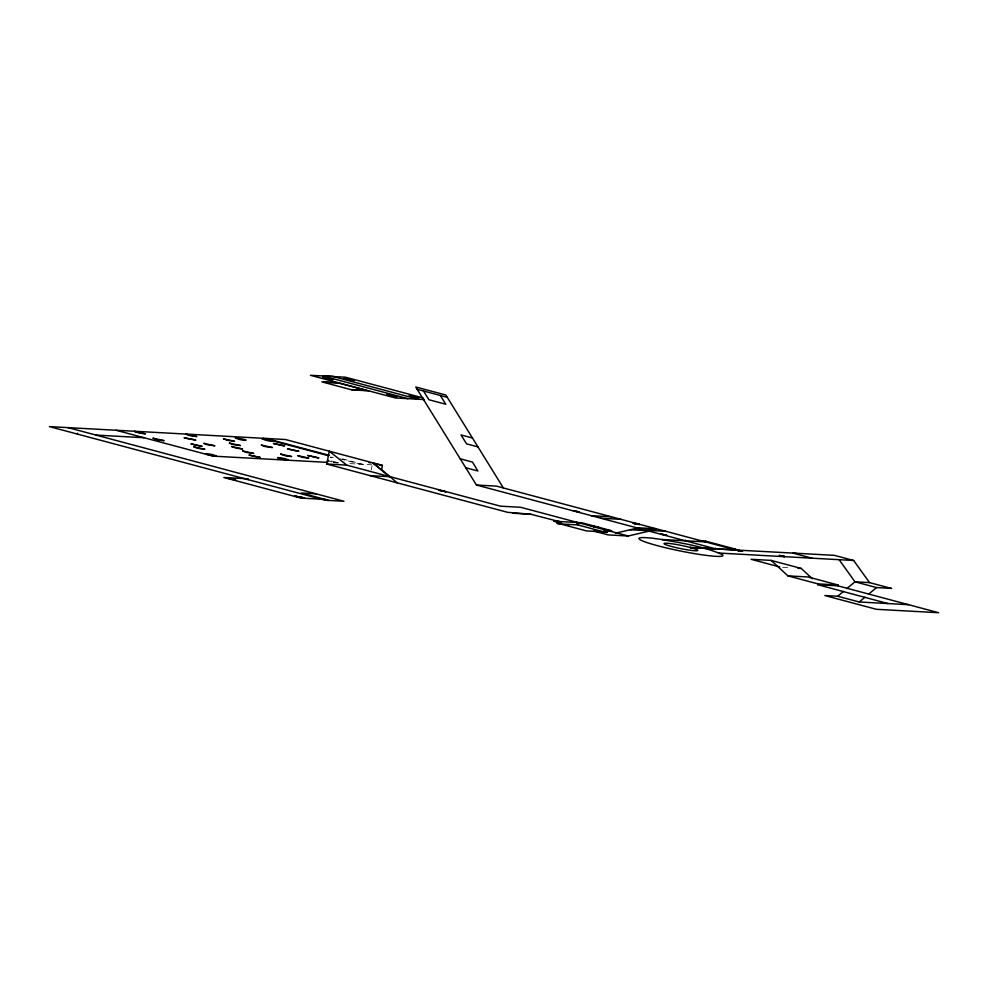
<?xml version="1.0" encoding="UTF-8"?>
<svg xmlns="http://www.w3.org/2000/svg" width="988" height="988" viewBox="0 0 988 988"><rect width="100%" height="100%" fill="white"/><g stroke="black" fill="none" stroke-linecap="round" stroke-linejoin="round"><path stroke-width="0.74" stroke-dasharray="4.94 3.71" d="M371.229 469.918L372.093 465.632M333.536 462.717L339.143 462.89L329.77 460.556M349.937 463.619L371.76 464.805M782.632 567.433L790.314 567.853M338.057 462.964L333.141 462.199M333.339 457.333L330.202 457.16L334.03 458.494M331.696 461.878L329.263 461.235M342.441 458.84L363.016 464.323M340.119 458.84L360.114 464.175"/><path stroke-width="1.48" d="M77.348 434.065L77.521 433.238M248.136 479.649L248.297 478.822L223.819 477.476L301.019 498.088L325.509 499.422L325.336 500.249L49.4 426.606L285.458 439.512L382.418 465.385L381.479 470.029M607.781 530.531L607.04 532.409L605.533 532.322L577.745 524.912L559.171 523.887L557.306 523.393L557.701 521.429L560.381 523.961L560.789 521.997L530.68 514.217L507.733 512.352L326.707 464.039L329.313 451.22L346.776 465.138L500.57 506.189L520.651 507.276L628.245 536.002L655.662 529.593L635.593 528.494L615.512 533.187M557.491 523.405L557.899 521.442M557.306 523.393L558.516 523.455L558.924 521.503L560.789 521.997M577.745 524.912L578.141 522.948L579.647 523.023L577.745 524.912L576.276 522.454L578.141 522.948M557.85 522.306L553.749 521.219L581.734 522.751L611.733 530.754L606.274 530.457L603.866 531.877L604.273 529.914L605.768 530L605.372 531.964L586.514 530.927L558.516 523.455M685.376 540.794L685.524 540.041M795.945 553.243L690.624 547.599L690.007 547.426L735.529 549.921L735.677 549.167L705.593 541.14L705.432 541.881L661.923 539.51M715.621 548.068L715.46 548.822L648.745 531.013M817.805 584.723L817.978 583.896L838.034 584.982L837.861 585.822L817.805 584.723L887.977 603.557M603.866 531.877L605.768 530M837.861 585.822L938.6 612.708L876.467 609.312L824.844 595.542L837.701 596.246L843.456 591.429M846.914 588.552L854.978 581.809L869.526 582.611L891.065 588.354M837.701 596.246L859.251 601.988L865.006 597.184M868.464 594.294L876.517 587.564L891.559 588.379M737.295 550.23L742.643 551.353L737.196 550.353M579.4 511.908L573.028 510.623L578.906 512.006M408.97 395.805L418.998 397.892L412.367 396.991M294.881 496.038L304.65 498.199L294.634 496.087L304.637 498.199L301.254 497.013M784.682 556.565L779.285 555.429L784.645 556.491L783.237 556.516M332.141 379.627L332.968 379.417L322.817 377.379L332.981 379.553L322.953 377.465L330.19 379.404M387.024 394.496L396.793 396.645L390.174 395.743M283.704 445.872L284.643 445.798L273.355 443.451L283.544 445.86M201.243 446.317L202.182 446.243L190.906 443.896L201.095 446.304M297.907 451.294L298.845 451.22L287.57 448.873L297.759 451.281M216.286 456.308C214.445 453.677 192.833 452.035 216.026 456.295M259.288 457.469L260.227 457.382L248.939 455.036L259.128 457.456M317.951 457.901L318.889 457.815L307.614 455.48L317.803 457.889M288.422 460.247C286.582 457.617 264.969 455.974 288.163 460.235M328.806 460.47L327.868 460.556L328.436 460.951M369.142 462.705L370.772 462.792M322.817 375.823L333.154 376.391M338.464 382.776L321.829 381.862L351.926 389.889L368.549 390.803M323.694 382.183L338.575 382.998L366.523 390.458L351.629 389.643M424.321 399.56L395.435 397.979L310.417 375.292L345.454 377.206L423.148 397.942M95.984 435.078L144.001 437.709M327.522 462.384L213.025 456.135L116.053 430.249M380.343 465.274L382.418 465.385M326.707 464.039L346.776 465.138M370.068 475.611L390.137 476.71L397.028 482.811M503.349 487.924L445.86 395.027L415.763 387L476.438 485.022L496.495 486.121L735.529 549.921M316.024 493.815L301.142 493L329.09 500.459M325.336 500.249L343.972 501.274L68.036 427.619M591.367 515.699L611.436 516.798M512.513 513.229L530.68 514.217M600.803 518.218L620.872 519.317M636.272 527.691L656.341 528.778M648.684 530.383L665.887 531.334M630.221 529.753L650.289 530.852M628.245 536.002L608.163 534.903L593.553 531.001M698.43 540.745L705.593 541.14M729.947 548.859L735.677 549.167M719.178 553.058L853.669 560.492L869.526 582.611M812.395 578.746L801.256 568.446L771.035 560.381L751.102 559.319L779.742 566.964M797.934 568.273L800.972 568.433M771.171 560.418L787.93 575.881L807.986 576.967L838.034 584.982M859.251 601.988L908.528 604.681M235.107 479.933L225.919 477.772L235.774 479.798L225.931 477.772L234.699 479.254M195.105 439.784L195.785 440.191L184.052 437.832L195.204 439.796M637.803 524.43C643.509 524.542 627.38 521.936 636.21 524.134M351.469 380.59L343.873 378.528L354.173 380.602M375.601 464.731L376.996 464.965M738.666 550.353L740.061 550.6M373.39 463.199L379.565 464.743M781.483 555.651L782.891 555.948M739.012 550.909L737.826 550.6M417.195 389.309L447.292 397.349M333.129 376.527L418.159 399.226M322.792 375.959L407.809 398.658M472.449 437.993L461.05 434.955L466.558 443.847L477.957 446.885M853.669 560.492L834.366 555.342L792.771 553.07L812.074 558.22M460.21 458.815L472.511 462.1L477.859 470.992L465.743 467.756M876.517 587.564L854.978 581.809L839.121 559.702M476.438 485.022L641.731 529.136M787.893 575.868L817.978 583.896M266.044 438.45L329.214 455.307M263.141 438.289L328.646 455.777M605.372 531.964L607.04 532.409M567.989 525.036L568.693 525.233M390.137 476.71L372.674 462.792L390.371 477.328M440.389 395.496L445.798 404.253L428.916 399.745L423.494 390.989M558.924 521.503L560.381 523.961M591.207 525.838L598.308 527.407L591.207 525.838M598.259 527.333L591.219 525.937L598.246 527.308M639.594 524.48L633.209 523.195L639.594 524.48M386.926 394.471L396.707 396.583L386.926 394.471M134.504 431.41L139.481 433.139L145.495 433.831L134.504 431.41M153.128 438.227L158.117 439.969L164.119 440.66L153.128 438.227M185.83 434.127L190.82 435.869L196.822 436.56L185.83 434.127M203.923 443.377L207.468 444.798L214.915 445.81L203.923 443.377M193.92 446.848L197.464 448.256L204.911 449.268L193.92 446.848M223.523 438.82L227.055 440.24L234.514 441.253L223.523 438.82M235.403 437.919C243.715 441.834 254.571 440.463 235.403 437.919M229.426 443.106L232.958 444.526L240.417 445.539L229.426 443.106M231.587 446.514L236.577 448.256L242.579 448.947L231.587 446.514M262.104 438.796C270.403 442.723 281.259 441.352 262.104 438.796M261.412 445.106L264.957 446.527L272.404 447.539L261.412 445.106M242.727 450.985L246.259 452.393L253.718 453.406L242.727 450.985M280.654 454.11L285.643 455.851L291.645 456.542L280.654 454.11M297.783 455.666L302.773 457.395L308.775 458.086L297.783 455.666M439.154 490.307L445.823 491.789L439.154 490.307M660.552 533.915L666.678 535.274L660.552 533.915M662.343 539.572L653.241 538.324A42.817 4.026 11.5 0 0 667.493 548.179A42.817 4.026 11.5 0 0 722.105 554.49C703.221 546.253 682.473 543.301 662.343 539.572M690.34 547.513L686.376 546.525A17.29 1.63 11.5 0 0 663.998 543.622A17.29 1.63 11.5 0 0 687.105 549.785A17.29 1.63 11.5 0 0 693.675 548.476L690.34 547.513"/></g></svg>
